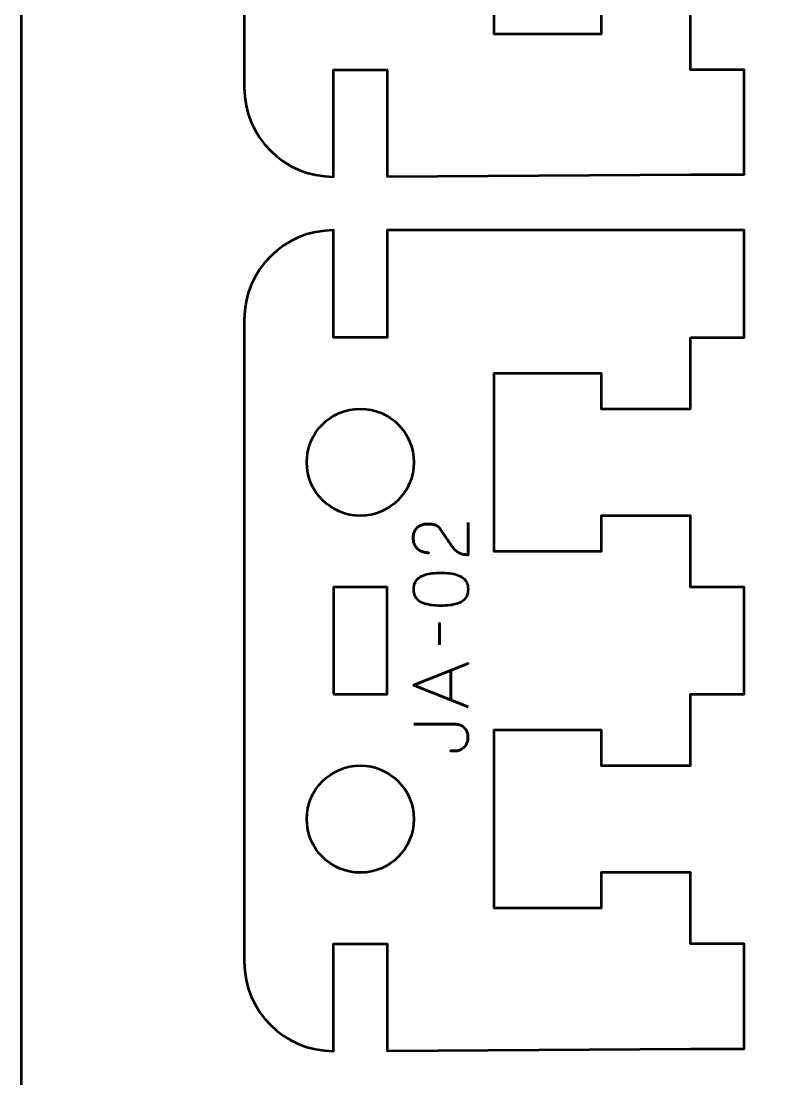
# Model space of a CAD drawing. Header units: centimetres. Extents: x -21 to 0, y -29.7 to 0.
# Drawn here: x -21 to -16.76, y -21.21 to -15.28 of the extents above; entities that cross this region are included whole.
import ezdxf

# ---------------------------------------------------------------- set-up
doc = ezdxf.new("R2010")
doc.units = ezdxf.units.CM
doc.header["$MEASUREMENT"] = 0
doc.layers.add('Layer 1', color=7, linetype='Continuous')

msp = doc.modelspace()

# ---------------------------------------------------------------- linework, layer by layer
at = {"layer": 'Layer 1', "color": 250, "lineweight": 53}
for centre in [(-19.1, -17.75006), (-19.1, -19.75006)]:
    msp.add_ellipse(centre, major_axis=(0, 0.3), ratio=1, dxfattribs=at)
at = {"layer": 'Layer 1', "color": 22, "lineweight": 53}
msp.add_open_spline([(-21.00003, -29.19995), (-21.00003, -29.19995), (-21.00003, -0.49992), (-21.00003, -0.49992), (-21.00003, -0.49992), (-21.00003, -0.22295), (-20.77694, 0.00004), (-20.49994, 0.00004), (-20.49994, 0.00004), (-20.49994, 0.00004), (-0.50008, 0.00004), (-0.50008, 0.00004), (-0.50008, 0.00004), (-0.22294, 0.00004), (0.00002, -0.22295), (0.00002, -0.49992), (0.00002, -0.49992), (0.00002, -0.49992), (0.00002, -29.19995), (0.00002, -29.19995), (0.00002, -29.19995), (0.00002, -29.47695), (-0.22294, -29.70004), (-0.50008, -29.70004), (-0.50008, -29.70004), (-0.50008, -29.70004), (-20.49994, -29.70004), (-20.49994, -29.70004), (-20.49994, -29.70004), (-20.77694, -29.70004), (-21.00003, -29.47695), (-21.00003, -29.19995)], degree=3, knots=[0, 0, 0, 0, 0.125, 0.125, 0.125, 0.125, 0.25, 0.25, 0.25, 0.25, 0.375, 0.375, 0.375, 0.375, 0.5, 0.5, 0.5, 0.5, 0.625, 0.625, 0.625, 0.625, 0.75, 0.75, 0.75, 0.75, 0.875, 0.875, 0.875, 0.875, 1, 1, 1, 1], dxfattribs=at)
at = {"layer": 'Layer 1', "color": 114, "lineweight": 53}
for points in [[(-17.25, -12.15006), (-17.25, -12.15006), (-17.24999, -12.55006), (-17.24999, -12.55006), (-17.24999, -12.55006), (-17.24999, -12.55006), (-17.75, -12.55006), (-17.75, -12.55006), (-17.75, -12.55006), (-17.75, -12.55006), (-17.75001, -12.35006), (-17.75001, -12.35006), (-17.75001, -12.35006), (-17.75001, -12.35006), (-18.35, -12.35006), (-18.35, -12.35006), (-18.35, -12.35006), (-18.35, -12.73339), (-18.35, -12.96673), (-18.35, -13.35006), (-18.35, -13.35006), (-18.35, -13.35006), (-17.75001, -13.35006), (-17.75001, -13.35006), (-17.75001, -13.35006), (-17.75001, -13.35006), (-17.75, -13.15006), (-17.75, -13.15006), (-17.75, -13.15006), (-17.75, -13.15006), (-17.25, -13.15006), (-17.25, -13.15006), (-17.25, -13.15006), (-17.25, -13.15006), (-17.25, -13.55006), (-17.25, -13.55006), (-17.25, -13.55006), (-17.25, -13.55006), (-16.95, -13.55006), (-16.95, -13.55006), (-16.95, -13.55006), (-16.95, -13.55006), (-16.95, -14.15006), (-16.95, -14.15006), (-16.95, -14.15006), (-16.95, -14.15006), (-17.25, -14.15006), (-17.25, -14.15006), (-17.25, -14.15006), (-17.25, -14.15006), (-17.24999, -14.55006), (-17.24999, -14.55006), (-17.24999, -14.55006), (-17.24999, -14.55006), (-17.75, -14.55006), (-17.75, -14.55006), (-17.75, -14.55006), (-17.75, -14.55006), (-17.75001, -14.35006), (-17.75001, -14.35006), (-17.75001, -14.35006), (-17.75001, -14.35006), (-18.35, -14.35006), (-18.35, -14.35006), (-18.35, -14.35006), (-18.35, -14.73339), (-18.35, -14.96673), (-18.35, -15.35006), (-18.35, -15.35006), (-18.35, -15.35006), (-17.75001, -15.35006), (-17.75001, -15.35006), (-17.75001, -15.35006), (-17.75001, -15.35006), (-17.75, -15.15006), (-17.75, -15.15006), (-17.75, -15.15006), (-17.75, -15.15006), (-17.25, -15.15006), (-17.25, -15.15006), (-17.25, -15.15006), (-17.25, -15.15006), (-17.25, -15.55006), (-17.25, -15.55006), (-17.25, -15.55006), (-17.25, -15.55006), (-16.95, -15.55006), (-16.95, -15.55006), (-16.95, -15.55006), (-16.95, -15.55006), (-16.95, -16.13756), (-16.95, -16.13756), (-16.95, -16.13756), (-16.95, -16.13756), (-17.25, -16.13756), (-17.25, -16.13756), (-17.25, -16.13756), (-17.25, -16.13756), (-18.95, -16.14818), (-18.95, -16.14818), (-18.95, -16.14818), (-18.95, -16.14818), (-18.95, -15.55006), (-18.95, -15.55006), (-18.95, -15.55006), (-18.95, -15.55006), (-19.25, -15.55006), (-19.25, -15.55006), (-19.25, -15.55006), (-19.25, -15.55006), (-19.25, -16.15006), (-19.25, -16.15006), (-19.25, -16.15006), (-19.52609, -16.15006), (-19.75, -15.92615), (-19.75, -15.65006), (-19.75, -15.65006), (-19.75, -15.65006), (-19.75, -12.05006), (-19.75, -12.05006), (-19.75, -12.05006), (-19.75, -11.77397), (-19.52609, -11.55006), (-19.25, -11.55006), (-19.25, -11.55006), (-19.25, -11.55006), (-19.25, -12.15006), (-19.25, -12.15006), (-19.25, -12.15006), (-19.25, -12.15006), (-18.95, -12.15006), (-18.95, -12.15006), (-18.95, -12.15006), (-18.95, -12.15006), (-18.95, -11.55006), (-18.95, -11.55006), (-18.95, -11.55006), (-18.95, -11.55006), (-17.24999, -11.55006), (-17.24999, -11.55006), (-17.24999, -11.55006), (-17.24999, -11.55006), (-17.25, -11.55006), (-17.25, -11.55006), (-17.25, -11.55006), (-17.25, -11.55006), (-16.95, -11.55006), (-16.95, -11.55006), (-16.95, -11.55006), (-16.95, -11.55006), (-16.95, -12.15006), (-16.95, -12.15006), (-16.95, -12.15006), (-16.95, -12.15006), (-17.25, -12.15006), (-17.25, -12.15006)], [(-17.25, -17.05006), (-17.25, -17.05006), (-17.24999, -17.45006), (-17.24999, -17.45006), (-17.24999, -17.45006), (-17.24999, -17.45006), (-17.75, -17.45006), (-17.75, -17.45006), (-17.75, -17.45006), (-17.75, -17.45006), (-17.75001, -17.25006), (-17.75001, -17.25006), (-17.75001, -17.25006), (-17.75001, -17.25006), (-18.35, -17.25006), (-18.35, -17.25006), (-18.35, -17.25006), (-18.35, -17.63339), (-18.35, -17.86673), (-18.35, -18.25006), (-18.35, -18.25006), (-18.35, -18.25006), (-17.75001, -18.25006), (-17.75001, -18.25006), (-17.75001, -18.25006), (-17.75001, -18.25006), (-17.75, -18.05006), (-17.75, -18.05006), (-17.75, -18.05006), (-17.75, -18.05006), (-17.25, -18.05006), (-17.25, -18.05006), (-17.25, -18.05006), (-17.25, -18.05006), (-17.25, -18.45006), (-17.25, -18.45006), (-17.25, -18.45006), (-17.25, -18.45006), (-16.95, -18.45006), (-16.95, -18.45006), (-16.95, -18.45006), (-16.95, -18.45006), (-16.95, -19.05006), (-16.95, -19.05006), (-16.95, -19.05006), (-16.95, -19.05006), (-17.25, -19.05006), (-17.25, -19.05006), (-17.25, -19.05006), (-17.25, -19.05006), (-17.24999, -19.45006), (-17.24999, -19.45006), (-17.24999, -19.45006), (-17.24999, -19.45006), (-17.75, -19.45006), (-17.75, -19.45006), (-17.75, -19.45006), (-17.75, -19.45006), (-17.75001, -19.25006), (-17.75001, -19.25006), (-17.75001, -19.25006), (-17.75001, -19.25006), (-18.35, -19.25006), (-18.35, -19.25006), (-18.35, -19.25006), (-18.35, -19.63339), (-18.35, -19.86673), (-18.35, -20.25006), (-18.35, -20.25006), (-18.35, -20.25006), (-17.75001, -20.25006), (-17.75001, -20.25006), (-17.75001, -20.25006), (-17.75001, -20.25006), (-17.75, -20.05006), (-17.75, -20.05006), (-17.75, -20.05006), (-17.75, -20.05006), (-17.25, -20.05006), (-17.25, -20.05006), (-17.25, -20.05006), (-17.25, -20.05006), (-17.25, -20.45006), (-17.25, -20.45006), (-17.25, -20.45006), (-17.25, -20.45006), (-16.95, -20.45006), (-16.95, -20.45006), (-16.95, -20.45006), (-16.95, -20.45006), (-16.95, -21.03756), (-16.95, -21.03756), (-16.95, -21.03756), (-16.95, -21.03756), (-17.25, -21.03756), (-17.25, -21.03756), (-17.25, -21.03756), (-17.25, -21.03756), (-18.95, -21.04818), (-18.95, -21.04818), (-18.95, -21.04818), (-18.95, -21.04818), (-18.95, -20.45006), (-18.95, -20.45006), (-18.95, -20.45006), (-18.95, -20.45006), (-19.25, -20.45006), (-19.25, -20.45006), (-19.25, -20.45006), (-19.25, -20.45006), (-19.25, -21.05006), (-19.25, -21.05006), (-19.25, -21.05006), (-19.52609, -21.05006), (-19.75, -20.82615), (-19.75, -20.55006), (-19.75, -20.55006), (-19.75, -20.55006), (-19.75, -16.95006), (-19.75, -16.95006), (-19.75, -16.95006), (-19.75, -16.67397), (-19.52609, -16.45006), (-19.25, -16.45006), (-19.25, -16.45006), (-19.25, -16.45006), (-19.25, -17.05006), (-19.25, -17.05006), (-19.25, -17.05006), (-19.25, -17.05006), (-18.95, -17.05006), (-18.95, -17.05006), (-18.95, -17.05006), (-18.95, -17.05006), (-18.95, -16.45006), (-18.95, -16.45006), (-18.95, -16.45006), (-18.95, -16.45006), (-17.24999, -16.45006), (-17.24999, -16.45006), (-17.24999, -16.45006), (-17.24999, -16.45006), (-17.25, -16.45006), (-17.25, -16.45006), (-17.25, -16.45006), (-17.25, -16.45006), (-16.95, -16.45006), (-16.95, -16.45006), (-16.95, -16.45006), (-16.95, -16.45006), (-16.95, -17.05006), (-16.95, -17.05006), (-16.95, -17.05006), (-16.95, -17.05006), (-17.25, -17.05006), (-17.25, -17.05006)]]:
    msp.add_open_spline(points, degree=3, knots=[0, 0, 0, 0, 0.025641, 0.025641, 0.025641, 0.025641, 0.0512821, 0.0512821, 0.0512821, 0.0512821, 0.0769231, 0.0769231, 0.0769231, 0.0769231, 0.1025641, 0.1025641, 0.1025641, 0.1025641, 0.1282051, 0.1282051, 0.1282051, 0.1282051, 0.1538462, 0.1538462, 0.1538462, 0.1538462, 0.1794872, 0.1794872, 0.1794872, 0.1794872, 0.2051282, 0.2051282, 0.2051282, 0.2051282, 0.2307692, 0.2307692, 0.2307692, 0.2307692, 0.2564103, 0.2564103, 0.2564103, 0.2564103, 0.2820513, 0.2820513, 0.2820513, 0.2820513, 0.3076923, 0.3076923, 0.3076923, 0.3076923, 0.3333333, 0.3333333, 0.3333333, 0.3333333, 0.3589744, 0.3589744, 0.3589744, 0.3589744, 0.3846154, 0.3846154, 0.3846154, 0.3846154, 0.4102564, 0.4102564, 0.4102564, 0.4102564, 0.4358974, 0.4358974, 0.4358974, 0.4358974, 0.4615385, 0.4615385, 0.4615385, 0.4615385, 0.4871795, 0.4871795, 0.4871795, 0.4871795, 0.5128205, 0.5128205, 0.5128205, 0.5128205, 0.5384615, 0.5384615, 0.5384615, 0.5384615, 0.5641026, 0.5641026, 0.5641026, 0.5641026, 0.5897436, 0.5897436, 0.5897436, 0.5897436, 0.6153846, 0.6153846, 0.6153846, 0.6153846, 0.6410256, 0.6410256, 0.6410256, 0.6410256, 0.6666667, 0.6666667, 0.6666667, 0.6666667, 0.6923077, 0.6923077, 0.6923077, 0.6923077, 0.7179487, 0.7179487, 0.7179487, 0.7179487, 0.7435897, 0.7435897, 0.7435897, 0.7435897, 0.7692308, 0.7692308, 0.7692308, 0.7692308, 0.7948718, 0.7948718, 0.7948718, 0.7948718, 0.8205128, 0.8205128, 0.8205128, 0.8205128, 0.8461538, 0.8461538, 0.8461538, 0.8461538, 0.8717949, 0.8717949, 0.8717949, 0.8717949, 0.8974359, 0.8974359, 0.8974359, 0.8974359, 0.9230769, 0.9230769, 0.9230769, 0.9230769, 0.9487179, 0.9487179, 0.9487179, 0.9487179, 0.974359, 0.974359, 0.974359, 0.974359, 1, 1, 1, 1], dxfattribs=at)
at = {"layer": 'Layer 1', "color": 30, "lineweight": 53}
for points, knots in [([(-18.49612, -18.08755), (-18.49612, -18.08755), (-18.49612, -18.26916), (-18.49612, -18.26916), (-18.49612, -18.26916), (-18.5084, -18.26881), (-18.51926, -18.26726), (-18.52858, -18.26464), (-18.52858, -18.26464), (-18.53789, -18.26196), (-18.54607, -18.25837), (-18.55313, -18.25392), (-18.55313, -18.25392), (-18.56018, -18.2494), (-18.56646, -18.24425), (-18.57197, -18.2384), (-18.57197, -18.2384), (-18.57754, -18.23254), (-18.58262, -18.22626), (-18.58742, -18.21949), (-18.58742, -18.21949), (-18.59215, -18.21272), (-18.59687, -18.20573), (-18.60153, -18.19846), (-18.60153, -18.19846), (-18.60153, -18.19846), (-18.64979, -18.12607), (-18.64979, -18.12607), (-18.64979, -18.12607), (-18.65501, -18.11867), (-18.66065, -18.11288), (-18.66686, -18.10879), (-18.66686, -18.10879), (-18.673, -18.10463), (-18.67949, -18.10173), (-18.68627, -18.09997), (-18.68627, -18.09997), (-18.69311, -18.09828), (-18.70002, -18.09722), (-18.70715, -18.09687), (-18.70715, -18.09687), (-18.71428, -18.09651), (-18.7214, -18.09637), (-18.72853, -18.09644), (-18.72853, -18.09644), (-18.73438, -18.09644), (-18.74066, -18.09722), (-18.74744, -18.09877), (-18.74744, -18.09877), (-18.75414, -18.10039), (-18.76084, -18.10293), (-18.76747, -18.10653), (-18.76747, -18.10653), (-18.77411, -18.11013), (-18.78017, -18.11493), (-18.78568, -18.12092), (-18.78568, -18.12092), (-18.79111, -18.12692), (-18.79548, -18.13433), (-18.7988, -18.14315), (-18.7988, -18.14315), (-18.80212, -18.15197), (-18.80381, -18.16234), (-18.80388, -18.17433), (-18.80388, -18.17433), (-18.80381, -18.1864), (-18.80212, -18.19705), (-18.79887, -18.20623), (-18.79887, -18.20623), (-18.79563, -18.2154), (-18.79111, -18.22323), (-18.7854, -18.22972), (-18.7854, -18.22972), (-18.77968, -18.23621), (-18.77305, -18.24143), (-18.76564, -18.24552), (-18.76564, -18.24552), (-18.75823, -18.24962), (-18.75033, -18.25258), (-18.742, -18.25448), (-18.742, -18.25448), (-18.73368, -18.25639), (-18.72521, -18.25731), (-18.71667, -18.25731), (-18.71667, -18.25731), (-18.72521, -18.25731), (-18.73368, -18.25639), (-18.742, -18.25448), (-18.742, -18.25448), (-18.75033, -18.25258), (-18.75823, -18.24962), (-18.76564, -18.24552), (-18.76564, -18.24552), (-18.77305, -18.24143), (-18.77968, -18.23621), (-18.7854, -18.22972), (-18.7854, -18.22972), (-18.79111, -18.22323), (-18.79563, -18.2154), (-18.79887, -18.20623), (-18.79887, -18.20623), (-18.80212, -18.19705), (-18.80381, -18.1864), (-18.80388, -18.17433), (-18.80388, -18.17433), (-18.80381, -18.16234), (-18.80212, -18.15197), (-18.7988, -18.14315), (-18.7988, -18.14315), (-18.79548, -18.13433), (-18.79111, -18.12692), (-18.78568, -18.12092), (-18.78568, -18.12092), (-18.78017, -18.11493), (-18.77411, -18.11013), (-18.76747, -18.10653), (-18.76747, -18.10653), (-18.76084, -18.10293), (-18.75414, -18.10039), (-18.74744, -18.09877), (-18.74744, -18.09877), (-18.74066, -18.09722), (-18.73438, -18.09644), (-18.72853, -18.09644), (-18.72853, -18.09644), (-18.7214, -18.09637), (-18.71428, -18.09651), (-18.70715, -18.09687), (-18.70715, -18.09687), (-18.70002, -18.09722), (-18.69311, -18.09828), (-18.68627, -18.09997), (-18.68627, -18.09997), (-18.67949, -18.10173), (-18.673, -18.10463), (-18.66686, -18.10879), (-18.66686, -18.10879), (-18.66065, -18.11288), (-18.65501, -18.11867), (-18.64979, -18.12607), (-18.64979, -18.12607), (-18.64979, -18.12607), (-18.60153, -18.19846), (-18.60153, -18.19846), (-18.60153, -18.19846), (-18.59687, -18.20573), (-18.59215, -18.21272), (-18.58742, -18.21949), (-18.58742, -18.21949), (-18.58262, -18.22626), (-18.57754, -18.23254), (-18.57197, -18.2384), (-18.57197, -18.2384), (-18.56646, -18.24425), (-18.56018, -18.2494), (-18.55313, -18.25392), (-18.55313, -18.25392), (-18.54607, -18.25837), (-18.53789, -18.26196), (-18.52858, -18.26464), (-18.52858, -18.26464), (-18.51926, -18.26726), (-18.5084, -18.26881), (-18.49612, -18.26916), (-18.49612, -18.26916), (-18.49612, -18.26916), (-18.49612, -18.08755), (-18.49612, -18.08755)], [0, 0, 0, 0, 0.0238095, 0.0238095, 0.0238095, 0.0238095, 0.047619, 0.047619, 0.047619, 0.047619, 0.0714286, 0.0714286, 0.0714286, 0.0714286, 0.0952381, 0.0952381, 0.0952381, 0.0952381, 0.1190476, 0.1190476, 0.1190476, 0.1190476, 0.1428571, 0.1428571, 0.1428571, 0.1428571, 0.1666667, 0.1666667, 0.1666667, 0.1666667, 0.1904762, 0.1904762, 0.1904762, 0.1904762, 0.2142857, 0.2142857, 0.2142857, 0.2142857, 0.2380952, 0.2380952, 0.2380952, 0.2380952, 0.2619048, 0.2619048, 0.2619048, 0.2619048, 0.2857143, 0.2857143, 0.2857143, 0.2857143, 0.3095238, 0.3095238, 0.3095238, 0.3095238, 0.3333333, 0.3333333, 0.3333333, 0.3333333, 0.3571429, 0.3571429, 0.3571429, 0.3571429, 0.3809524, 0.3809524, 0.3809524, 0.3809524, 0.4047619, 0.4047619, 0.4047619, 0.4047619, 0.4285714, 0.4285714, 0.4285714, 0.4285714, 0.452381, 0.452381, 0.452381, 0.452381, 0.4761905, 0.4761905, 0.4761905, 0.4761905, 0.5, 0.5, 0.5, 0.5, 0.5238095, 0.5238095, 0.5238095, 0.5238095, 0.547619, 0.547619, 0.547619, 0.547619, 0.5714286, 0.5714286, 0.5714286, 0.5714286, 0.5952381, 0.5952381, 0.5952381, 0.5952381, 0.6190476, 0.6190476, 0.6190476, 0.6190476, 0.6428571, 0.6428571, 0.6428571, 0.6428571, 0.6666667, 0.6666667, 0.6666667, 0.6666667, 0.6904762, 0.6904762, 0.6904762, 0.6904762, 0.7142857, 0.7142857, 0.7142857, 0.7142857, 0.7380952, 0.7380952, 0.7380952, 0.7380952, 0.7619048, 0.7619048, 0.7619048, 0.7619048, 0.7857143, 0.7857143, 0.7857143, 0.7857143, 0.8095238, 0.8095238, 0.8095238, 0.8095238, 0.8333333, 0.8333333, 0.8333333, 0.8333333, 0.8571429, 0.8571429, 0.8571429, 0.8571429, 0.8809524, 0.8809524, 0.8809524, 0.8809524, 0.9047619, 0.9047619, 0.9047619, 0.9047619, 0.9285714, 0.9285714, 0.9285714, 0.9285714, 0.952381, 0.952381, 0.952381, 0.952381, 0.9761905, 0.9761905, 0.9761905, 0.9761905, 1, 1, 1, 1]), ([(-18.49612, -18.46177), (-18.49619, -18.44696), (-18.4988, -18.43419), (-18.50388, -18.42353), (-18.50388, -18.42353), (-18.50896, -18.41295), (-18.51623, -18.40413), (-18.52547, -18.39708), (-18.52547, -18.39708), (-18.53478, -18.39009), (-18.54579, -18.38459), (-18.55849, -18.3805), (-18.55849, -18.3805), (-18.57119, -18.37647), (-18.58509, -18.37358), (-18.60033, -18.37196), (-18.60033, -18.37196), (-18.61557, -18.37026), (-18.63159, -18.36942), (-18.64852, -18.36949), (-18.64852, -18.36949), (-18.66538, -18.36942), (-18.6814, -18.37026), (-18.69657, -18.37196), (-18.69657, -18.37196), (-18.71174, -18.37358), (-18.72571, -18.37647), (-18.73841, -18.3805), (-18.73841, -18.3805), (-18.75104, -18.38459), (-18.76204, -18.39009), (-18.77143, -18.39708), (-18.77143, -18.39708), (-18.78074, -18.40413), (-18.78801, -18.41295), (-18.79309, -18.42353), (-18.79309, -18.42353), (-18.79824, -18.43419), (-18.80085, -18.44696), (-18.80092, -18.46177), (-18.80092, -18.46177), (-18.80085, -18.47659), (-18.79824, -18.48936), (-18.79309, -18.50002), (-18.79309, -18.50002), (-18.78801, -18.5106), (-18.78074, -18.51942), (-18.77143, -18.52647), (-18.77143, -18.52647), (-18.76204, -18.53346), (-18.75104, -18.53896), (-18.73841, -18.54305), (-18.73841, -18.54305), (-18.72571, -18.54708), (-18.71174, -18.54997), (-18.69657, -18.55159), (-18.69657, -18.55159), (-18.6814, -18.55328), (-18.66538, -18.55413), (-18.64852, -18.55406), (-18.64852, -18.55406), (-18.63159, -18.55413), (-18.61557, -18.55328), (-18.60033, -18.55159), (-18.60033, -18.55159), (-18.58509, -18.54997), (-18.57119, -18.54708), (-18.55849, -18.54305), (-18.55849, -18.54305), (-18.54579, -18.53896), (-18.53478, -18.53346), (-18.52547, -18.52647), (-18.52547, -18.52647), (-18.51623, -18.51942), (-18.50896, -18.5106), (-18.50388, -18.50002), (-18.50388, -18.50002), (-18.4988, -18.48936), (-18.49619, -18.47659), (-18.49612, -18.46177)], [0, 0, 0, 0, 0.05, 0.05, 0.05, 0.05, 0.1, 0.1, 0.1, 0.1, 0.15, 0.15, 0.15, 0.15, 0.2, 0.2, 0.2, 0.2, 0.25, 0.25, 0.25, 0.25, 0.3, 0.3, 0.3, 0.3, 0.35, 0.35, 0.35, 0.35, 0.4, 0.4, 0.4, 0.4, 0.45, 0.45, 0.45, 0.45, 0.5, 0.5, 0.5, 0.5, 0.55, 0.55, 0.55, 0.55, 0.6, 0.6, 0.6, 0.6, 0.65, 0.65, 0.65, 0.65, 0.7, 0.7, 0.7, 0.7, 0.75, 0.75, 0.75, 0.75, 0.8, 0.8, 0.8, 0.8, 0.85, 0.85, 0.85, 0.85, 0.9, 0.9, 0.9, 0.9, 0.95, 0.95, 0.95, 0.95, 1, 1, 1, 1]), ([(-18.49612, -18.46177), (-18.49619, -18.44696), (-18.4988, -18.43419), (-18.50388, -18.42353), (-18.50388, -18.42353), (-18.50896, -18.41295), (-18.51623, -18.40413), (-18.52547, -18.39708), (-18.52547, -18.39708), (-18.53478, -18.39009), (-18.54579, -18.38459), (-18.55849, -18.3805), (-18.55849, -18.3805), (-18.57119, -18.37647), (-18.58509, -18.37358), (-18.60033, -18.37196), (-18.60033, -18.37196), (-18.61557, -18.37026), (-18.63159, -18.36942), (-18.64852, -18.36949), (-18.64852, -18.36949), (-18.66538, -18.36942), (-18.6814, -18.37026), (-18.69657, -18.37196), (-18.69657, -18.37196), (-18.71174, -18.37358), (-18.72571, -18.37647), (-18.73841, -18.3805), (-18.73841, -18.3805), (-18.75104, -18.38459), (-18.76204, -18.39009), (-18.77143, -18.39708), (-18.77143, -18.39708), (-18.78074, -18.40413), (-18.78801, -18.41295), (-18.79309, -18.42353), (-18.79309, -18.42353), (-18.79824, -18.43419), (-18.80085, -18.44696), (-18.80092, -18.46177), (-18.80092, -18.46177), (-18.80085, -18.47659), (-18.79824, -18.48936), (-18.79309, -18.50002), (-18.79309, -18.50002), (-18.78801, -18.5106), (-18.78074, -18.51942), (-18.77143, -18.52647), (-18.77143, -18.52647), (-18.76204, -18.53346), (-18.75104, -18.53896), (-18.73841, -18.54305), (-18.73841, -18.54305), (-18.72571, -18.54708), (-18.71174, -18.54997), (-18.69657, -18.55159), (-18.69657, -18.55159), (-18.6814, -18.55328), (-18.66538, -18.55413), (-18.64852, -18.55406), (-18.64852, -18.55406), (-18.63159, -18.55413), (-18.61557, -18.55328), (-18.60033, -18.55159), (-18.60033, -18.55159), (-18.58509, -18.54997), (-18.57119, -18.54708), (-18.55849, -18.54305), (-18.55849, -18.54305), (-18.54579, -18.53896), (-18.53478, -18.53346), (-18.52547, -18.52647), (-18.52547, -18.52647), (-18.51623, -18.51942), (-18.50896, -18.5106), (-18.50388, -18.50002), (-18.50388, -18.50002), (-18.4988, -18.48936), (-18.49619, -18.47659), (-18.49612, -18.46177)], [0, 0, 0, 0, 0.05, 0.05, 0.05, 0.05, 0.1, 0.1, 0.1, 0.1, 0.15, 0.15, 0.15, 0.15, 0.2, 0.2, 0.2, 0.2, 0.25, 0.25, 0.25, 0.25, 0.3, 0.3, 0.3, 0.3, 0.35, 0.35, 0.35, 0.35, 0.4, 0.4, 0.4, 0.4, 0.45, 0.45, 0.45, 0.45, 0.5, 0.5, 0.5, 0.5, 0.55, 0.55, 0.55, 0.55, 0.6, 0.6, 0.6, 0.6, 0.65, 0.65, 0.65, 0.65, 0.7, 0.7, 0.7, 0.7, 0.75, 0.75, 0.75, 0.75, 0.8, 0.8, 0.8, 0.8, 0.85, 0.85, 0.85, 0.85, 0.9, 0.9, 0.9, 0.9, 0.95, 0.95, 0.95, 0.95, 1, 1, 1, 1]), ([(-18.65572, -18.77419), (-18.65572, -18.77419), (-18.65572, -18.651), (-18.65572, -18.651), (-18.65572, -18.651), (-18.65572, -18.651), (-18.65572, -18.77419), (-18.65572, -18.77419)], [0, 0, 0, 0, 0.5, 0.5, 0.5, 0.5, 1, 1, 1, 1]), ([(-18.49612, -19.12005), (-18.49612, -19.12005), (-18.80134, -18.99898), (-18.80134, -18.99898), (-18.80134, -18.99898), (-18.80134, -18.99898), (-18.49612, -18.87748), (-18.49612, -18.87748), (-18.49612, -18.87748), (-18.49612, -18.87748), (-18.80134, -18.99898), (-18.80134, -18.99898), (-18.80134, -18.99898), (-18.80134, -18.99898), (-18.49612, -19.12005), (-18.49612, -19.12005)], [0, 0, 0, 0, 0.25, 0.25, 0.25, 0.25, 0.5, 0.5, 0.5, 0.5, 0.75, 0.75, 0.75, 0.75, 1, 1, 1, 1]), ([(-18.59222, -19.08195), (-18.59222, -19.08195), (-18.59222, -18.91601), (-18.59222, -18.91601), (-18.59222, -18.91601), (-18.59222, -18.91601), (-18.59222, -19.08195), (-18.59222, -19.08195)], [0, 0, 0, 0, 0.5, 0.5, 0.5, 0.5, 1, 1, 1, 1]), ([(-18.79965, -19.21826), (-18.79965, -19.21826), (-18.56258, -19.21868), (-18.56258, -19.21868), (-18.56258, -19.21868), (-18.55482, -19.21868), (-18.54713, -19.22031), (-18.53937, -19.22341), (-18.53937, -19.22341), (-18.53168, -19.22659), (-18.52455, -19.23124), (-18.51813, -19.23738), (-18.51813, -19.23738), (-18.51164, -19.24359), (-18.50649, -19.25114), (-18.50254, -19.2601), (-18.50254, -19.2601), (-18.49866, -19.26913), (-18.49661, -19.27943), (-18.49654, -19.29107), (-18.49654, -19.29107), (-18.49654, -19.30272), (-18.49845, -19.31323), (-18.50219, -19.32254), (-18.50219, -19.32254), (-18.506, -19.33186), (-18.51108, -19.33983), (-18.5175, -19.34639), (-18.5175, -19.34639), (-18.52392, -19.35302), (-18.53097, -19.35803), (-18.53881, -19.36156), (-18.53881, -19.36156), (-18.54664, -19.36509), (-18.55454, -19.36685), (-18.56258, -19.36685), (-18.56258, -19.36685), (-18.56258, -19.36685), (-18.59391, -19.36685), (-18.59391, -19.36685), (-18.59391, -19.36685), (-18.59391, -19.36685), (-18.56258, -19.36685), (-18.56258, -19.36685), (-18.56258, -19.36685), (-18.55454, -19.36685), (-18.54664, -19.36509), (-18.53881, -19.36156), (-18.53881, -19.36156), (-18.53097, -19.35803), (-18.52392, -19.35302), (-18.5175, -19.34639), (-18.5175, -19.34639), (-18.51108, -19.33983), (-18.506, -19.33186), (-18.50219, -19.32254), (-18.50219, -19.32254), (-18.49845, -19.31323), (-18.49654, -19.30272), (-18.49654, -19.29107), (-18.49654, -19.29107), (-18.49661, -19.27943), (-18.49866, -19.26913), (-18.50254, -19.2601), (-18.50254, -19.2601), (-18.50649, -19.25114), (-18.51164, -19.24359), (-18.51813, -19.23738), (-18.51813, -19.23738), (-18.52455, -19.23124), (-18.53168, -19.22659), (-18.53937, -19.22341), (-18.53937, -19.22341), (-18.54713, -19.22031), (-18.55482, -19.21868), (-18.56258, -19.21868), (-18.56258, -19.21868), (-18.56258, -19.21868), (-18.79965, -19.21826), (-18.79965, -19.21826)], [0, 0, 0, 0, 0.05, 0.05, 0.05, 0.05, 0.1, 0.1, 0.1, 0.1, 0.15, 0.15, 0.15, 0.15, 0.2, 0.2, 0.2, 0.2, 0.25, 0.25, 0.25, 0.25, 0.3, 0.3, 0.3, 0.3, 0.35, 0.35, 0.35, 0.35, 0.4, 0.4, 0.4, 0.4, 0.45, 0.45, 0.45, 0.45, 0.5, 0.5, 0.5, 0.5, 0.55, 0.55, 0.55, 0.55, 0.6, 0.6, 0.6, 0.6, 0.65, 0.65, 0.65, 0.65, 0.7, 0.7, 0.7, 0.7, 0.75, 0.75, 0.75, 0.75, 0.8, 0.8, 0.8, 0.8, 0.85, 0.85, 0.85, 0.85, 0.9, 0.9, 0.9, 0.9, 0.95, 0.95, 0.95, 0.95, 1, 1, 1, 1])]:
    msp.add_open_spline(points, degree=3, knots=knots, dxfattribs=at)
at = {"layer": 'Layer 1', "color": 250, "lineweight": 53}
msp.add_open_spline([(-19.25, -19.05006), (-19.25, -19.05006), (-19.25, -18.45006), (-19.25, -18.45006), (-19.25, -18.45006), (-19.25, -18.45006), (-18.95, -18.45006), (-18.95, -18.45006), (-18.95, -18.45006), (-18.95, -18.45006), (-18.95, -19.05006), (-18.95, -19.05006), (-18.95, -19.05006), (-18.95, -19.05006), (-19.25, -19.05006), (-19.25, -19.05006)], degree=3, knots=[0, 0, 0, 0, 0.25, 0.25, 0.25, 0.25, 0.5, 0.5, 0.5, 0.5, 0.75, 0.75, 0.75, 0.75, 1, 1, 1, 1], dxfattribs=at)

doc.saveas('drawing.dxf')
